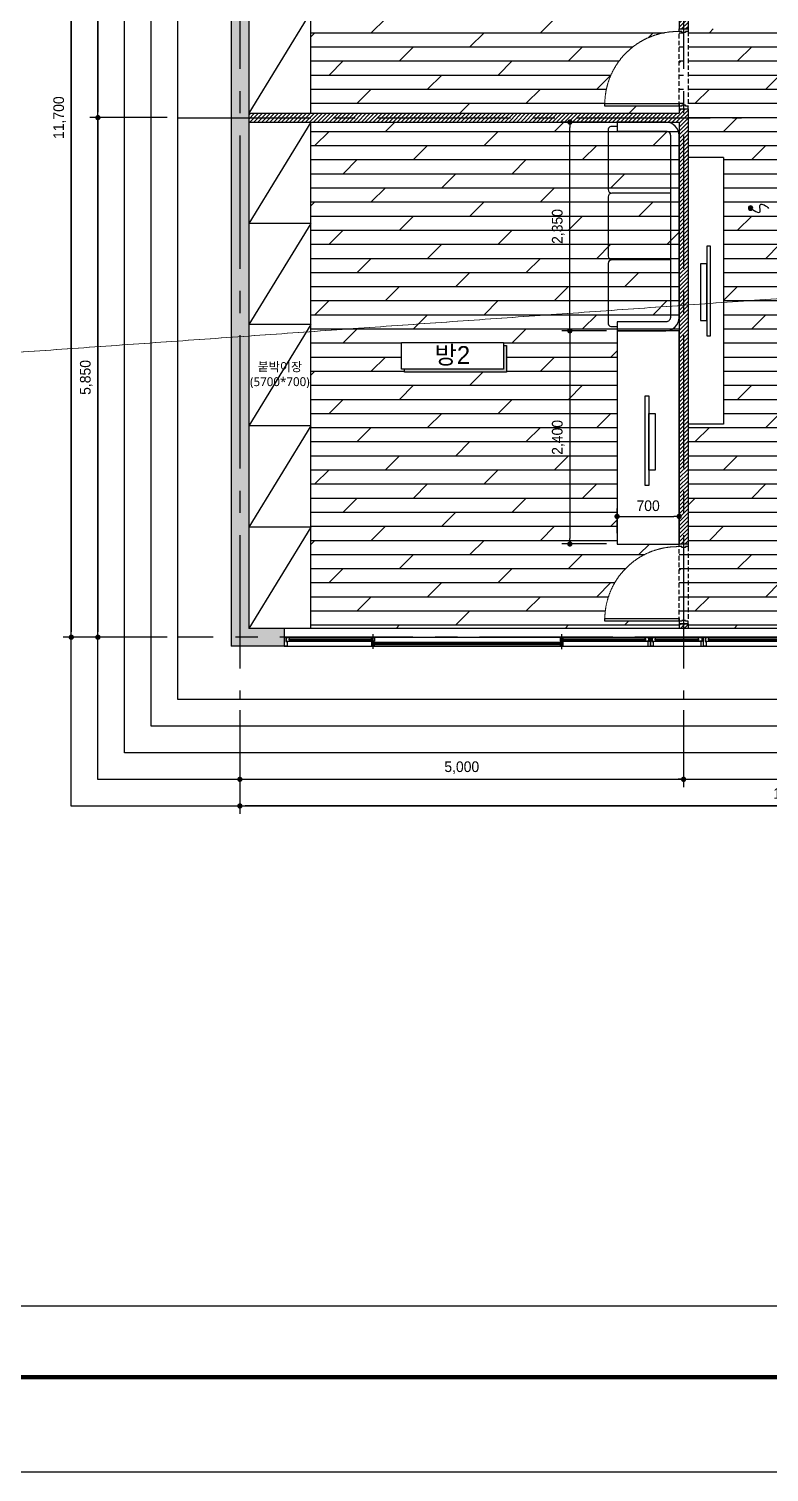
# Model space of a CAD drawing. Header units: millimetres. Extents: x -224448 to 1592092, y -164641 to 319001.
# Drawn here: x 70424 to 78766, y 75662 to 91912 of the extents above; entities that cross this region are included whole.
import ezdxf

# ---------------------------------------------------------------- set-up
doc = ezdxf.new("R2010")
doc.units = ezdxf.units.MM
for name, pattern in [('CEN', [62, 60, -1, 0, -1]), ('CENTER2', [1.125, 0.75, -0.125, 0.125, -0.125]), ('HIDDEN', [9.525, 6.35, -3.175])]:
    doc.linetypes.add(name, pattern=pattern)
doc.layers.get('Defpoints').update_dxf_attribs({"color": 35})
for name, color, linetype in [('ARREA', 1, 'Continuous'), ('DIM', 3, 'Continuous'), ('I-SYM', 4, 'Continuous'), ('I_CON', 2, 'Continuous'), ('I_DOOR', 4, 'Continuous'), ('I_FORMAT', 7, 'Continuous'), ('I_FUR', 6, 'Continuous'), ('I_HAT', 8, 'Continuous'), ('I_TXT', 7, 'Continuous'), ('I_WALL', 3, 'Continuous'), ('I_WIN', 5, 'Continuous')]:
    doc.layers.add(name, color=color, linetype=linetype)
doc.layers.add('I_CEN', color=1, linetype='CEN', lineweight=13)
doc.layers.add('I_DIM', color=1, linetype='Continuous', lineweight=13)
doc.styles.add('HY울릉도', font='')
doc.styles.add('IABU-글꼴스타일', font='')
doc.styles.add('맑은고딕', font='malgun.ttf')
doc.styles.get('HY울릉도').set_extended_font_data('HY울릉도L')
doc.styles.get('IABU-글꼴스타일').set_extended_font_data('HY울릉도L')
doc.dimstyles.new('IABC-100 (SUB)', dxfattribs={"dimscale": 60, "dimtxt": 2, "dimasz": 1, "dimexe": 1.5, "dimexo": 2, "dimgap": 1, "dimtad": 1, "dimdec": 0, "dimdsep": 46, "dimlunit": 6, "dimtxsty": 'IABU-글꼴스타일', "dimblk": '1234_Dot', "dimcen": 1, "dimclrd": 4, "dimclre": 4, "dimclrt": 7, "dimadec": 0, "dimazin": 0, "dimtfac": 1, "dimtdec": 0, "dimtix": 1, "dimtmove": 2, "dimatfit": 3, "dimldrblk": '1234_Dot', "dimfxl": 2, "dimtolj": 1, "dimtzin": 0, "dimarcsym": 0})
pattern_1 = [(0, (-20650, 42020), (0, 158.75), []), (45, (-20650, 42020), (-317.4998, 317.4998), [224.5064, -449.0128])]

# ---------------------------------------------------------------- blocks, each defined once
blk = doc.blocks.new('win11')
at = {"layer": 'I_WIN', "linetype": 'Continuous'}
for p, q in [((-132830, -160207), (-132860, -160207)), ((-132860, -160207), (-132860, -160298)), ((-132830, -160207), (-128765, -160207)), ((-132830, -160255), (-132830, -160207)), ((-131878, -160211), (-129735, -160211)), ((-131878, -160251), (-131878, -160211)), ((-131878, -160211), (-131843, -160211)), ((-131860, -160176), (-131860, -160341)), ((-131843, -160211), (-131843, -160226)), ((-129753, -160226), (-129753, -160211)), ((-129753, -160211), (-129718, -160211)), ((-129735, -160173), (-129735, -160341)), ((-129718, -160211), (-129718, -160251)), ((-128765, -160257), (-128765, -160207)), ((-128765, -160207), (-128735, -160207)), ((-132860, -160298), (-132860, -160307)), ((-132860, -160307), (-128735, -160306)), ((-132860, -160307), (-132843, -160307)), ((-132843, -160307), (-132843, -160258)), ((-132843, -160258), (-132830, -160258)), ((-132840, -160262), (-131860, -160262)), ((-132840, -160302), (-132840, -160262)), ((-132840, -160262), (-132802, -160262)), ((-132840, -160302), (-131860, -160302)), ((-132802, -160302), (-132840, -160302)), ((-132830, -160258), (-132830, -160255)), ((-132802, -160276), (-132807, -160278)), ((-132807, -160278), (-132807, -160285)), ((-132807, -160285), (-132802, -160286)), ((-132805, -160279), (-132805, -160283)), ((-132802, -160262), (-132802, -160276)), ((-132802, -160276), (-132799, -160277)), ((-132802, -160279), (-131860, -160279)), ((-131860, -160283), (-132802, -160283)), ((-132802, -160287), (-132799, -160286)), ((-132802, -160286), (-132802, -160302)), ((-132799, -160277), (-132798, -160278)), ((-132799, -160286), (-132798, -160285)), ((-132798, -160278), (-132798, -160279)), ((-132798, -160285), (-132798, -160283)), ((-131881, -160278), (-131882, -160279)), ((-131881, -160285), (-131882, -160283)), ((-131878, -160276), (-131881, -160277)), ((-131881, -160277), (-131881, -160278)), ((-131881, -160286), (-131881, -160285)), ((-131878, -160287), (-131881, -160286)), ((-131878, -160229), (-129735, -160229)), ((-129735, -160233), (-131878, -160233)), ((-131878, -160251), (-129735, -160251)), ((-131843, -160251), (-131878, -160251)), ((-131843, -160262), (-131878, -160262)), ((-131878, -160262), (-131878, -160276)), ((-131878, -160276), (-131872, -160278)), ((-131872, -160285), (-131878, -160286)), ((-131878, -160286), (-131878, -160302)), ((-131878, -160302), (-131843, -160302)), ((-131872, -160278), (-131872, -160285)), ((-131872, -160279), (-131872, -160283)), ((-131843, -160226), (-131848, -160228)), ((-131848, -160228), (-131848, -160234)), ((-131848, -160233), (-131848, -160229)), ((-131848, -160234), (-131843, -160236)), ((-131843, -160225), (-131840, -160227)), ((-131843, -160237), (-131840, -160235)), ((-131843, -160236), (-131843, -160251)), ((-131843, -160302), (-131843, -160262)), ((-131840, -160227), (-131840, -160228)), ((-131840, -160228), (-131839, -160229)), ((-131840, -160234), (-131839, -160233)), ((-131840, -160235), (-131840, -160234)), ((-129756, -160228), (-129757, -160229)), ((-129756, -160235), (-129757, -160233)), ((-129753, -160225), (-129756, -160227)), ((-129756, -160227), (-129756, -160228)), ((-129756, -160236), (-129756, -160235)), ((-129753, -160237), (-129756, -160236)), ((-129747, -160228), (-129753, -160226)), ((-129753, -160236), (-129747, -160234)), ((-129753, -160251), (-129753, -160236)), ((-129718, -160251), (-129753, -160251)), ((-129753, -160302), (-129753, -160262)), ((-129753, -160262), (-129718, -160262)), ((-129718, -160302), (-129753, -160302)), ((-129753, -160302), (-128735, -160302)), ((-129747, -160234), (-129747, -160228)), ((-129747, -160229), (-129747, -160233)), ((-129735, -160262), (-128735, -160262)), ((-129718, -160276), (-129723, -160278)), ((-129723, -160278), (-129723, -160285)), ((-129723, -160279), (-128788, -160279)), ((-128788, -160283), (-129723, -160283)), ((-129723, -160285), (-129718, -160286)), ((-129718, -160262), (-129718, -160276)), ((-129718, -160276), (-129715, -160277)), ((-129718, -160287), (-129715, -160286)), ((-129718, -160286), (-129718, -160302)), ((-129715, -160277), (-129715, -160278)), ((-129715, -160278), (-129714, -160279)), ((-129715, -160285), (-129714, -160283)), ((-129715, -160286), (-129715, -160285)), ((-128797, -160278), (-128798, -160279)), ((-128797, -160285), (-128798, -160283)), ((-128794, -160276), (-128797, -160277)), ((-128797, -160277), (-128797, -160278)), ((-128797, -160286), (-128797, -160285)), ((-128794, -160287), (-128797, -160286)), ((-128756, -160262), (-128794, -160262)), ((-128794, -160262), (-128794, -160276)), ((-128794, -160276), (-128788, -160278)), ((-128788, -160285), (-128794, -160286)), ((-128794, -160286), (-128794, -160302)), ((-128794, -160302), (-128756, -160302)), ((-128788, -160278), (-128788, -160285)), ((-128753, -160257), (-128765, -160257)), ((-128756, -160302), (-128756, -160262)), ((-128753, -160306), (-128753, -160257)), ((-128735, -160306), (-128753, -160306))]:
    blk.add_line(p, q, dxfattribs=at)
blk = doc.blocks.new('win10')
at = {"layer": 'I_WIN', "linetype": 'Continuous'}
for p, q in [((-128735, -160207), (-128735, -160297)), ((-128705, -160207), (-128735, -160207)), ((-128735, -160207), (-128735, -160298)), ((-128705, -160255), (-128705, -160207)), ((-128165, -160257), (-128165, -160207)), ((-128165, -160207), (-128135, -160207)), ((-128135, -160207), (-128135, -160297)), ((-128735, -160297), (-128735, -160306)), ((-128735, -160298), (-128735, -160307)), ((-128735, -160307), (-128718, -160307)), ((-128718, -160307), (-128718, -160258)), ((-128718, -160258), (-128705, -160258)), ((-128715, -160302), (-128715, -160262)), ((-128715, -160262), (-128677, -160262)), ((-128715, -160262), (-128156, -160262)), ((-128715, -160302), (-128715, -160262)), ((-128715, -160262), (-128677, -160262)), ((-128677, -160302), (-128715, -160302)), ((-128715, -160302), (-128156, -160302)), ((-128677, -160302), (-128715, -160302)), ((-128705, -160258), (-128705, -160255)), ((-128677, -160276), (-128682, -160278)), ((-128677, -160276), (-128682, -160278)), ((-128682, -160278), (-128682, -160285)), ((-128682, -160278), (-128682, -160285)), ((-128682, -160285), (-128677, -160286)), ((-128682, -160285), (-128677, -160286)), ((-128680, -160279), (-128680, -160283)), ((-128680, -160279), (-128680, -160283)), ((-128677, -160262), (-128677, -160276)), ((-128677, -160262), (-128677, -160276)), ((-128677, -160276), (-128674, -160277)), ((-128677, -160276), (-128674, -160277)), ((-128677, -160279), (-128188, -160279)), ((-128188, -160283), (-128677, -160283)), ((-128677, -160287), (-128674, -160286)), ((-128677, -160286), (-128677, -160302)), ((-128677, -160287), (-128674, -160286)), ((-128677, -160286), (-128677, -160302)), ((-128674, -160277), (-128673, -160278)), ((-128674, -160277), (-128673, -160278)), ((-128674, -160286), (-128673, -160285)), ((-128674, -160286), (-128673, -160285)), ((-128673, -160278), (-128673, -160279)), ((-128673, -160278), (-128673, -160279)), ((-128673, -160285), (-128673, -160283)), ((-128673, -160285), (-128673, -160283)), ((-128197, -160278), (-128198, -160279)), ((-128197, -160285), (-128198, -160283)), ((-128194, -160276), (-128197, -160277)), ((-128197, -160277), (-128197, -160278)), ((-128197, -160286), (-128197, -160285)), ((-128194, -160287), (-128197, -160286)), ((-128156, -160262), (-128194, -160262)), ((-128194, -160262), (-128194, -160276)), ((-128194, -160276), (-128188, -160278)), ((-128188, -160285), (-128194, -160286)), ((-128194, -160286), (-128194, -160302)), ((-128194, -160302), (-128156, -160302)), ((-128188, -160278), (-128188, -160285)), ((-128153, -160257), (-128165, -160257)), ((-128156, -160302), (-128156, -160262)), ((-128153, -160306), (-128153, -160257)), ((-128135, -160306), (-128153, -160306)), ((-128135, -160297), (-128135, -160306))]:
    blk.add_line(p, q, dxfattribs=at)
blk.add_lwpolyline([(-128735, -160207), (-128135, -160207), (-128135, -160306), (-128735, -160306)], close=True, dxfattribs=at)
blk = doc.blocks.new('klsdfa')
at = {"layer": 'I_CEN'}
blk.add_arc((2937606, -1355168), 820, 90.7053, 181.3042, dxfattribs=at)
at = {"layer": 'I_DOOR'}
for points in [[(2937596, -1354347), (2937596, -1355187), (2937626, -1355187), (2937626, -1354347)], [(2936756, -1355187), (2936756, -1355287), (2936786, -1355287), (2936786, -1355257), (2936796, -1355257), (2936796, -1355217), (2936786, -1355217), (2936786, -1355187), (2936756, -1355187)], [(2937656, -1355187), (2937656, -1355287), (2937626, -1355287), (2937626, -1355257), (2937616, -1355257), (2937616, -1355217), (2937626, -1355217), (2937626, -1355187), (2937656, -1355187)]]:
    blk.add_lwpolyline(points, close=True, dxfattribs=at)
at = {"layer": 'I_FUR', "color": 8, "linetype": 'HIDDEN', "ltscale": 8}
for p, q in [((2937626, -1355187), (2936786, -1355187)), ((2936786, -1355287), (2937626, -1355287))]:
    blk.add_line(p, q, dxfattribs=at)
blk = doc.blocks.new('J21')
at = {"layer": 'I_FUR', "color": 6, "linetype": 'Continuous'}
for p, q in [((174460, 350), (173800, 350)), ((174460, -400), (173800, -400))]:
    blk.add_line(p, q, dxfattribs=at)
blk.add_lwpolyline([(173800, -400, 0.414214), (173760, -440), (173760, -1120, 0.414214), (173790, -1150), (173860, -1150), (173860, -1200), (174410, -1200, 0.414214), (174560, -1050), (174560, 1000, 0.414214), (174410, 1150), (173860, 1150), (173860, 1100), (173790, 1100, 0.414214), (173760, 1070), (173760, 390, 0.414214), (173800, 350, 0.414214), (173760, 310), (173760, -360, 0.414214)], format="xyb", close=True, dxfattribs=at)
blk.add_lwpolyline([(173860, 1100), (173860, 1050), (174410, 1050, -0.414214), (174460, 1000), (174460, -1050, -0.414214), (174410, -1100), (173860, -1100), (173860, -1150)], format="xyb", dxfattribs=at)
blk = doc.blocks.new('1234_Dot')
at = {"color": 0, "linetype": 'ByBlock', "lineweight": -2}
blk.add_line((-0.5, 0), (-1, 0), dxfattribs=at)
at = {"color": 0, "linetype": 'ByBlock', "const_width": 0.5}
blk.add_lwpolyline([(-0.25, 0, 1), (0.25, 0, 1)], format="xyb", close=True, dxfattribs=at)
blk = doc.blocks.new('*D160')
at = {"layer": 'Defpoints', "color": 0, "ltscale": 50, "transparency": 16777216}
for p in [(77052, 88512), (76520, 86112), (77052, 86112)]:
    blk.add_point(p, dxfattribs=at)
at = {"layer": 'DIM', "color": 4, "lineweight": -2, "ltscale": 50, "transparency": 16777216}
for p, q in [((76932, 88512), (76430, 88512)), ((76520, 88452), (76520, 86172)), ((76932, 86112), (76430, 86112))]:
    blk.add_line(p, q, dxfattribs=at)
at = {"layer": 'DIM', "color": 4, "lineweight": -2, "ltscale": 50, "transparency": 16777216, "xscale": 60, "yscale": 60, "zscale": 60}
for p, rotation in [((76520, 88512), 90), ((76520, 86112), 270)]:
    blk.add_blockref('1234_Dot', p, dxfattribs=dict(at, rotation=rotation))
at = {"layer": 'DIM', "color": 7, "ltscale": 50, "transparency": 16777216, "insert": (76389, 87312), "char_height": 120, "attachment_point": 5, "rotation": 90, "style": 'IABU-글꼴스타일'}
blk.add_mtext('\\A1;2,400', dxfattribs=at)
blk = doc.blocks.new('*D161')
at = {"layer": 'Defpoints', "color": 0, "ltscale": 50, "transparency": 16777216}
for p in [(76520, 90862), (77052, 90862), (77052, 88512)]:
    blk.add_point(p, dxfattribs=at)
at = {"layer": 'DIM', "color": 4, "lineweight": -2, "ltscale": 50, "transparency": 16777216}
for p, q in [((76932, 90862), (76430, 90862)), ((76520, 88572), (76520, 90802)), ((76932, 88512), (76430, 88512))]:
    blk.add_line(p, q, dxfattribs=at)
at = {"layer": 'DIM', "color": 4, "lineweight": -2, "ltscale": 50, "transparency": 16777216, "xscale": 60, "yscale": 60, "zscale": 60}
for p, rotation in [((76520, 90862), 90), ((76520, 88512), 270)]:
    blk.add_blockref('1234_Dot', p, dxfattribs=dict(at, rotation=rotation))
at = {"layer": 'DIM', "color": 7, "ltscale": 50, "transparency": 16777216, "insert": (76389, 89687), "char_height": 120, "attachment_point": 5, "rotation": 90, "style": 'IABU-글꼴스타일'}
blk.add_mtext('\\A1;2,350', dxfattribs=at)
blk = doc.blocks.new('*D162')
at = {"layer": 'Defpoints', "color": 0, "ltscale": 50, "transparency": 16777216}
for p in [(77752, 86422), (77052, 86112), (77752, 86112)]:
    blk.add_point(p, dxfattribs=at)
at = {"layer": 'DIM', "color": 4, "lineweight": -2, "ltscale": 50, "transparency": 16777216}
for p, q in [((77052, 86232), (77052, 86512)), ((77752, 86232), (77752, 86512)), ((77112, 86422), (77692, 86422))]:
    blk.add_line(p, q, dxfattribs=at)
at = {"layer": 'DIM', "color": 4, "lineweight": -2, "ltscale": 50, "transparency": 16777216, "xscale": 60, "yscale": 60, "zscale": 60, "rotation": 180}
blk.add_blockref('1234_Dot', (77052, 86422), dxfattribs=at)
at = {"layer": 'DIM', "color": 4, "lineweight": -2, "ltscale": 50, "transparency": 16777216, "xscale": 60, "yscale": 60, "zscale": 60}
blk.add_blockref('1234_Dot', (77752, 86422), dxfattribs=at)
at = {"layer": 'DIM', "color": 7, "ltscale": 50, "transparency": 16777216, "insert": (77402, 86542), "char_height": 120, "attachment_point": 5, "style": 'IABU-글꼴스타일'}
blk.add_mtext('\\A1;700', dxfattribs=at)
blk = doc.blocks.new('마감지시')
at = {"layer": 'I-SYM'}
blk.add_hatch(color=256, dxfattribs=at).paths.add_polyline_path([(100285, -105169, 1), (100395, -105169, 1)])
blk.add_circle((100340, -105169), 55.1, dxfattribs=at)
blk.add_open_spline([(100340, -105169), (100472, -105076), (100636, -104989), (100521, -105343), (100750, -105224), (100793, -105160)], degree=3, knots=[104.407257, 104.407257, 104.407257, 104.407257, 483.492448, 667.725925, 958.402292, 958.402292, 958.402292, 958.402292], dxfattribs=at)
blk = doc.blocks.new('*D180')
at = {"layer": 'Defpoints', "color": 0, "ltscale": 50, "transparency": 16777216}
for p in [(72102, 96762), (71202, 90912), (72102, 90912)]:
    blk.add_point(p, dxfattribs=at)
at = {"layer": 'DIM', "color": 4, "lineweight": -2, "ltscale": 50, "transparency": 16777216}
for p, q in [((71982, 96762), (71112, 96762)), ((71202, 96702), (71202, 90972)), ((71982, 90912), (71112, 90912))]:
    blk.add_line(p, q, dxfattribs=at)
at = {"layer": 'DIM', "color": 4, "lineweight": -2, "ltscale": 50, "transparency": 16777216, "xscale": 60, "yscale": 60, "zscale": 60}
for p, rotation in [((71202, 96762), 90), ((71202, 90912), 270)]:
    blk.add_blockref('1234_Dot', p, dxfattribs=dict(at, rotation=rotation))
at = {"layer": 'DIM', "color": 7, "ltscale": 50, "transparency": 16777216, "insert": (71071, 93837), "char_height": 120, "attachment_point": 5, "rotation": 90, "style": 'IABU-글꼴스타일'}
blk.add_mtext('\\A1;5,850', dxfattribs=at)
blk = doc.blocks.new('*D181')
at = {"layer": 'Defpoints', "color": 0, "ltscale": 50, "transparency": 16777216}
for p in [(72102, 90912), (71202, 85062), (72102, 85062)]:
    blk.add_point(p, dxfattribs=at)
at = {"layer": 'DIM', "color": 4, "lineweight": -2, "ltscale": 50, "transparency": 16777216}
for p, q in [((71982, 90912), (71112, 90912)), ((71202, 90852), (71202, 85122)), ((71982, 85062), (71112, 85062))]:
    blk.add_line(p, q, dxfattribs=at)
at = {"layer": 'DIM', "color": 4, "lineweight": -2, "ltscale": 50, "transparency": 16777216, "xscale": 60, "yscale": 60, "zscale": 60}
for p, rotation in [((71202, 90912), 90), ((71202, 85062), 270)]:
    blk.add_blockref('1234_Dot', p, dxfattribs=dict(at, rotation=rotation))
at = {"layer": 'DIM', "color": 7, "ltscale": 50, "transparency": 16777216, "insert": (71071, 87987), "char_height": 120, "attachment_point": 5, "rotation": 90, "style": 'IABU-글꼴스타일'}
blk.add_mtext('\\A1;5,850', dxfattribs=at)
blk = doc.blocks.new('*D182')
at = {"layer": 'Defpoints', "color": 0, "ltscale": 50, "transparency": 16777216}
for p in [(72102, 96762), (70902, 85062), (72102, 85062)]:
    blk.add_point(p, dxfattribs=at)
at = {"layer": 'DIM', "color": 4, "lineweight": -2, "ltscale": 50, "transparency": 16777216}
for p, q in [((71982, 96762), (70812, 96762)), ((70902, 96702), (70902, 85122)), ((71982, 85062), (70812, 85062))]:
    blk.add_line(p, q, dxfattribs=at)
at = {"layer": 'DIM', "color": 4, "lineweight": -2, "ltscale": 50, "transparency": 16777216, "xscale": 60, "yscale": 60, "zscale": 60}
for p, rotation in [((70902, 96762), 90), ((70902, 85062), 270)]:
    blk.add_blockref('1234_Dot', p, dxfattribs=dict(at, rotation=rotation))
at = {"layer": 'DIM', "color": 7, "ltscale": 50, "transparency": 16777216, "insert": (70771, 90912), "char_height": 120, "attachment_point": 5, "rotation": 90, "style": 'IABU-글꼴스타일'}
blk.add_mtext('\\A1;11,700', dxfattribs=at)
blk = doc.blocks.new('*D183')
at = {"layer": 'Defpoints', "color": 0, "ltscale": 50, "transparency": 16777216}
for p in [(72802, 84362), (77802, 84362), (77802, 83462)]:
    blk.add_point(p, dxfattribs=at)
at = {"layer": 'DIM', "color": 4, "lineweight": -2, "ltscale": 50, "transparency": 16777216}
for p, q in [((72802, 84242), (72802, 83372)), ((77802, 84242), (77802, 83372)), ((72862, 83462), (77742, 83462))]:
    blk.add_line(p, q, dxfattribs=at)
at = {"layer": 'DIM', "color": 4, "lineweight": -2, "ltscale": 50, "transparency": 16777216, "xscale": 60, "yscale": 60, "zscale": 60, "rotation": 180}
blk.add_blockref('1234_Dot', (72802, 83462), dxfattribs=at)
at = {"layer": 'DIM', "color": 4, "lineweight": -2, "ltscale": 50, "transparency": 16777216, "xscale": 60, "yscale": 60, "zscale": 60}
blk.add_blockref('1234_Dot', (77802, 83462), dxfattribs=at)
at = {"layer": 'DIM', "color": 7, "ltscale": 50, "transparency": 16777216, "insert": (75302, 83593), "char_height": 120, "attachment_point": 5, "style": 'IABU-글꼴스타일'}
blk.add_mtext('\\A1;5,000', dxfattribs=at)
blk = doc.blocks.new('*D184')
at = {"layer": 'Defpoints', "color": 0, "ltscale": 50, "transparency": 16777216}
for p in [(77802, 84362), (82702, 84362), (82702, 83462)]:
    blk.add_point(p, dxfattribs=at)
at = {"layer": 'DIM', "color": 4, "lineweight": -2, "ltscale": 50, "transparency": 16777216}
for p, q in [((77802, 84242), (77802, 83372)), ((82702, 84242), (82702, 83372)), ((77862, 83462), (82642, 83462))]:
    blk.add_line(p, q, dxfattribs=at)
at = {"layer": 'DIM', "color": 4, "lineweight": -2, "ltscale": 50, "transparency": 16777216, "xscale": 60, "yscale": 60, "zscale": 60, "rotation": 180}
blk.add_blockref('1234_Dot', (77802, 83462), dxfattribs=at)
at = {"layer": 'DIM', "color": 4, "lineweight": -2, "ltscale": 50, "transparency": 16777216, "xscale": 60, "yscale": 60, "zscale": 60}
blk.add_blockref('1234_Dot', (82702, 83462), dxfattribs=at)
at = {"layer": 'DIM', "color": 7, "ltscale": 50, "transparency": 16777216, "insert": (80252, 83593), "char_height": 120, "attachment_point": 5, "style": 'IABU-글꼴스타일'}
blk.add_mtext('\\A1;4,900', dxfattribs=at)
blk = doc.blocks.new('*D186')
at = {"layer": 'Defpoints', "color": 0, "ltscale": 50, "transparency": 16777216}
for p in [(72802, 84362), (85302, 84362), (72802, 83162)]:
    blk.add_point(p, dxfattribs=at)
at = {"layer": 'DIM', "color": 4, "lineweight": -2, "ltscale": 50, "transparency": 16777216}
for p, q in [((72802, 84242), (72802, 83072)), ((85302, 84242), (85302, 83072)), ((85242, 83162), (72862, 83162))]:
    blk.add_line(p, q, dxfattribs=at)
at = {"layer": 'DIM', "color": 4, "lineweight": -2, "ltscale": 50, "transparency": 16777216, "xscale": 60, "yscale": 60, "zscale": 60, "rotation": 180}
blk.add_blockref('1234_Dot', (72802, 83162), dxfattribs=at)
at = {"layer": 'DIM', "color": 4, "lineweight": -2, "ltscale": 50, "transparency": 16777216, "xscale": 60, "yscale": 60, "zscale": 60}
blk.add_blockref('1234_Dot', (85302, 83162), dxfattribs=at)
at = {"layer": 'DIM', "color": 7, "ltscale": 50, "transparency": 16777216, "insert": (79052, 83293), "char_height": 120, "attachment_point": 5, "style": 'IABU-글꼴스타일'}
blk.add_mtext('\\A1;12,500', dxfattribs=at)
blk = doc.blocks.new('FR1')
at = {"layer": 'Defpoints'}
blk.add_lwpolyline([(89059, 47504), (131059, 47504), (131059, 17804), (89059, 17804)], close=True, dxfattribs=at)
at = {"layer": 'I_FORMAT'}
blk.add_line((126044, 19673), (90159, 19673), dxfattribs=at)
at = {"layer": 'I_FORMAT', "const_width": 50.2}
blk.add_lwpolyline([(126044, 18873), (90159, 18873), (90159, 46435), (126044, 46435)], dxfattribs=at)

msp = doc.modelspace()

# ---------------------------------------------------------------- hatches: boundary and pattern name
at = {"layer": 'I_HAT'}
h = msp.add_hatch(color=256, dxfattribs=at)
h.dxf.hatch_style = 1
h.paths.add_polyline_path([(73302.484, 96861.633), (72702.484, 96861.633), (72702.484, 96661.633), (72711.564, 96661.633), (72802.484, 96661.633), (72902.484, 96661.633), (73302.484, 96661.633)])
h.paths.add_polyline_path([(72902.484, 95761.633), (72702.484, 95761.633), (72702.484, 84961.633), (73302.484, 84961.633), (73302.484, 85161.633), (72902.484, 85161.633), (72902.484, 88311.633), (72902.484, 90311.633), (72902.484, 94511.633)])
h.paths.add_polyline_path([(82977.484, 85161.633), (82752.484, 85161.633), (82752.484, 85511.633), (82652.484, 85511.633), (82652.484, 85161.633), (82152.484, 85161.633), (82152.484, 84961.633), (82977.484, 84961.633)])
h.paths.add_polyline_path([(85402.484, 90861.633), (85202.484, 90861.633), (85202.484, 85161.633), (84977.484, 85161.633), (84977.484, 84961.633), (85402.484, 84961.633)])
h.paths.add_polyline_path([(85402.484, 94263.236), (85202.484, 94263.236), (85202.484, 91811.633), (85202.484, 91461.633), (85402.484, 91461.633)])
h.paths.add_polyline_path([(85402.484, 96661.633), (85402.484, 96861.633), (84802.484, 96861.633), (84802.484, 96661.633), (85202.484, 96661.633), (85202.484, 94611.633), (85202.484, 94263.236), (85402.484, 94263.236)])
h = msp.add_hatch(dxfattribs=at)
h.set_pattern_fill('ANSI31', color=256, scale=10)
h.set_pattern_definition([(45, (-20650, 42020), (-22.45064, 22.45064), [])])
h.paths.add_polyline_path([(85202.484, 92011.633), (82752.484, 92011.633), (82752.484, 92061.633), (82652.484, 92061.633), (82652.484, 87261.633), (81352.484, 87261.633), (81352.484, 86811.633), (81452.484, 86811.633), (81452.484, 87161.633), (82652.484, 87161.633), (82652.484, 86411.633), (82752.484, 86411.633), (82752.484, 90311.633), (84252.484, 90311.633), (84252.484, 90411.633), (82752.484, 90411.633), (82752.484, 91911.633), (85202.484, 91911.633)])
h.paths.add_polyline_path([(82752.484, 94411.633), (84402.484, 94411.633), (84402.484, 94511.633), (82752.484, 94511.633), (82752.484, 95711.633), (82652.484, 95711.633), (82652.484, 94411.633), (82652.484, 92961.633), (82752.484, 92961.633)])
h.paths.add_polyline_path([(85202.484, 94511.633), (85002.484, 94511.633), (85002.484, 94502.554), (85002.484, 94411.633), (85202.484, 94411.633)])
h.paths.add_polyline_path([(81452.484, 85511.633), (81352.484, 85511.633), (81352.484, 85161.633), (81452.484, 85161.633)])
h.paths.add_polyline_path([(77852.484, 91011.633), (77752.484, 91011.633), (77752.484, 90961.633), (72902.484, 90961.633), (72902.484, 90861.633), (77752.484, 90861.633), (77752.484, 86111.633), (77852.484, 86111.633)])
h.paths.add_polyline_path([(77852.484, 85211.633), (77752.484, 85211.633), (77752.484, 85161.633), (77852.484, 85161.633)])
h.paths.add_polyline_path([(77852.484, 96661.633), (77752.484, 96661.633), (77752.484, 91911.633), (77852.484, 91911.633)])
h = msp.add_hatch(dxfattribs=at)
h.set_pattern_fill('DOLMIT', color=256, scale=25, double=1)
h.set_pattern_definition(pattern_1)
h.paths.add_polyline_path([(77052.484, 96661.633), (73602.484, 96661.633), (73602.484, 90961.633), (77752.484, 90961.633), (77752.484, 91011.633), (77802.484, 91011.633), (77802.484, 91911.633), (77752.484, 91911.633), (77752.484, 91961.633), (77052.484, 91961.633)])
h.paths.add_polyline_path([(75771.278, 93948.204), (75771.278, 93914.454), (75805.028, 93914.454), (75805.028, 93614.454), (74655.145, 93614.454), (74655.145, 93648.204), (74621.395, 93648.204), (74621.395, 93948.204)], flags=16)
edge = h.paths.add_edge_path(flags=16)
edge.add_ellipse((73904.164, 95010.65), major_axis=(0, 218.639), ratio=0.828235258, start_angle=229.2523999, end_angle=313.5570505)
edge.add_ellipse((73999.234, 94931.316), major_axis=(0, 94.366), ratio=0.602409685, start_angle=227.8077578, end_angle=295.3809152, ccw=False)
edge = h.paths.add_edge_path(flags=16)
edge.add_ellipse((73889.67, 95006.267), major_axis=(-116.21, 0), ratio=0.863568078, start_angle=10.7968619, end_angle=344.8781895, ccw=False)
edge.add_line((73875.621, 94905.972), (73875.621, 94907.022))
edge.add_ellipse((73889.67, 95006.267), major_axis=(-116.21, 0), ratio=0.863568078, start_angle=10.7968619, end_angle=344.8781895, ccw=False)
edge.add_arc((73759.727, 94983.981), 16.17, 24.7024572, 61.6545292)
edge.add_ellipse((73776.606, 95010.058), major_axis=(-16.933, 0), ratio=0.83333327, start_angle=-61.8883399, end_angle=57.0824966, ccw=False)
edge.add_arc((73762.051, 95037.276), 16.17, 293.9975042, 342.6239699)
edge.add_ellipse((73889.67, 95006.267), major_axis=(-116.21, 0), ratio=0.863568078, start_angle=10.7968619, end_angle=344.8781895, ccw=False)
edge.add_line((73875.621, 95106.615), (73875.621, 95144.307))
edge.add_line((73875.621, 95144.307), (73860.529, 95171.279))
edge.add_line((73860.529, 95171.279), (73818.32, 95263.478))
edge.add_line((73818.32, 95263.478), (73812.143, 95272.75))
edge.add_line((73812.143, 95272.75), (73804.936, 95274.81))
edge.add_line((73804.936, 95274.81), (73796.186, 95269.659))
edge.add_line((73796.186, 95269.659), (73757.065, 95251.117))
edge.add_line((73757.065, 95251.117), (73709.38, 95234.116))
edge.add_line((73709.38, 95234.116), (73667.171, 95222.784))
edge.add_line((73667.171, 95222.784), (73658.935, 95208.361))
edge.add_line((73658.935, 95208.361), (73643.492, 95190.849))
edge.add_line((73643.492, 95190.849), (73623.588, 95175.911))
edge.add_line((73623.588, 95175.911), (73606.366, 95173.561))
edge.add_line((73606.366, 95173.561), (73604.523, 95187.395))
edge.add_line((73604.523, 95187.395), (73607.974, 95190.849))
edge.add_line((73607.974, 95190.849), (73604.886, 95184.668))
edge.add_line((73604.886, 95184.668), (73605.915, 95176.942))
edge.add_line((73605.915, 95176.942), (73608.489, 95173.851))
edge.add_line((73608.489, 95173.851), (73619.814, 95175.396))
edge.add_line((73619.814, 95175.396), (73629.079, 95180.032))
edge.add_line((73629.079, 95180.032), (73643.492, 95190.849))
edge.add_line((73643.492, 95190.849), (73658.935, 95208.361))
edge.add_line((73658.935, 95208.361), (73667.171, 95222.784))
edge.add_line((73667.171, 95222.784), (73709.38, 95234.116))
edge.add_line((73709.38, 95234.116), (73757.065, 95251.117))
edge.add_line((73757.065, 95251.117), (73796.186, 95269.659))
edge.add_line((73796.186, 95269.659), (73809.127, 95277.277))
edge.add_line((73809.127, 95277.277), (73818.32, 95263.478))
edge.add_line((73818.32, 95263.478), (73860.529, 95171.279))
edge.add_line((73860.529, 95171.279), (73875.621, 95144.307))
edge.add_line((73875.621, 95144.307), (73875.621, 95105.51))
h.paths.add_polyline_path([(77752.484, 91881.633), (77752.484, 91041.633), (76912.484, 91041.633), (76912.484, 91071.633), (76913.566, 91071.633, -0.417278727)], flags=16)
h.paths.add_polyline_path([(74967.953, 93579.627), (75436.461, 93579.627), (75436.461, 94017.196), (74967.953, 94017.196)], flags=24)
h.paths.add_polyline_path([(73007.892, 96195.165), (73907.943, 96195.165), (73907.943, 96374.66), (73007.892, 96374.66)], flags=9)
h = msp.add_hatch(dxfattribs=at)
h.set_pattern_fill('DOLMIT', color=256, scale=25, double=1)
h.set_pattern_definition(pattern_1)
h.paths.add_polyline_path([(82652.484, 92061.633), (82652.484, 92091.633), (82652.484, 92931.633), (82652.484, 92961.633), (82652.484, 94411.633), (82652.484, 95711.633), (82652.484, 95741.633), (82652.484, 96581.633), (82652.484, 96611.633), (82652.484, 96661.633), (81752.484, 96661.633), (81752.484, 96061.633), (78452.484, 96061.633), (78452.484, 92911.633), (78582.484, 92911.633), (78217.484, 92411.633), (78582.484, 91911.633), (77852.484, 91911.633), (77852.484, 91911.633), (77852.484, 91881.633), (77852.484, 91041.633), (77852.484, 91011.633), (77852.484, 90461.633), (78252.484, 90461.633), (78252.484, 87461.633), (77852.484, 87461.633), (77852.484, 86111.633), (77802.484, 86111.633), (77802.484, 85211.633), (77852.484, 85211.633), (77852.484, 85161.633), (81352.484, 85161.633), (81352.484, 85511.633), (81402.484, 85511.633), (81402.484, 86771.633), (81382.484, 86771.633), (81352.484, 86781.633), (81352.484, 86741.633), (81352.484, 85911.633, -0.400805726), (80483.404, 86741.633), (80482.484, 86741.633), (80482.484, 86781.633), (81352.484, 86781.633), (81352.484, 86811.633), (81352.484, 87261.633), (82652.484, 87261.633), (82647.723, 87659.484, -0.414213562), (82617.723, 87629.484, -0.011372777), (82452.212, 87625.795, -0.501183238), (82433.043, 87651.475, 0.206064802), (82400.413, 87791.401, -0.053018416), (82407.584, 87780.933, -0.193601029), (82432.298, 87647.565, 0.44025486), (82452.208, 87625.795, 0.001313032), (82471.324, 87625.837), (82402.991, 87626.03, -0.005889614), (81874.674, 87622.566, -0.39600845), (81844.214, 87650.128, -0.054129818), (81846.169, 87782.633, -0.315661232), (81865.705, 87811.005, -0.486017209), (81826.493, 87837.238, -0.041026902), (81827.477, 88460.363, -0.419337904), (81857.373, 88490.984, -0.392066987), (81827.451, 88518.692, -0.03949918), (81827.451, 89140.777, -0.391980545), (81857.364, 89168.484), (81857.581, 89171.485, -0.389491404), (81827.522, 89198.751, -0.047656677), (81826.995, 89813.525, -0.472046603), (81856.25, 89849.441, -0.00021923), (81875.379, 89849.54, -0.377360671), (81846.169, 89876.335, -0.054129818), (81844.214, 90008.841, -0.396008451), (81874.674, 90036.403, -0.005889614), (82402.991, 90032.939, -0.015806158), (82617.723, 90029.984, -0.414213562), (82647.723, 89999.984)])
h.paths.add_polyline_path([(81352.484, 86741.633), (80483.404, 86741.633, 0.400805726), (81352.484, 85911.633)], flags=17)
h = msp.add_hatch(dxfattribs=at)
h.set_pattern_fill('DOLMIT', color=256, scale=25, double=1)
h.set_pattern_definition(pattern_1)
h.paths.add_polyline_path([(77752.484, 90861.633), (73602.484, 90861.633), (73602.484, 85161.633), (77752.484, 85161.633), (77752.484, 85211.633), (77802.484, 85211.633), (77802.484, 86111.633), (77752.484, 86111.633), (77052.484, 86111.633), (77052.484, 88511.633), (77752.484, 88511.633)])
h.paths.add_polyline_path([(75771.278, 88379.342), (75771.278, 88345.592), (75805.028, 88345.592), (75805.028, 88045.593), (74655.145, 88045.593), (74655.145, 88079.343), (74621.395, 88079.343), (74621.395, 88379.342)], flags=16)
h.paths.add_polyline_path([(77752.484, 86081.633), (77752.484, 85241.633), (76912.484, 85241.633), (76912.484, 85271.633), (76913.566, 85271.633, -0.417278727)], flags=16)
h.paths.add_polyline_path([(77752.484, 86081.633, 0.417278727), (76913.566, 85271.633), (77752.484, 85271.633)], flags=0)
h.paths.add_polyline_path([(74938.74, 88010.765), (75449.237, 88010.765), (75449.237, 88448.334), (74938.74, 88448.334)], flags=24)
h = msp.add_hatch(color=256, dxfattribs=at)
h.dxf.hatch_style = 1
h.paths.add_polyline_path([(75805.028, 88345.592), (75771.278, 88345.592), (75771.278, 88079.343), (74655.145, 88079.343), (74655.145, 88045.593), (75805.028, 88045.593)])

# ---------------------------------------------------------------- linework, layer by layer
at = {"layer": 'ARREA', "color": 1, "linetype": 'CENTER2', "ltscale": 2000}
for p, q in [((72802.484, 97461.633), (72802.484, 84361.633)), ((77802.484, 97461.633), (77802.484, 84361.633)), ((72102.484, 90911.633), (78452.484, 90911.633)), ((86002.484, 85061.633), (72102.484, 85061.633))]:
    msp.add_line(p, q, dxfattribs=at)
at = {"layer": 'Defpoints'}
for points in [[(70902.484, 98661.633), (87202.484, 98661.633), (87202.484, 83161.633), (70902.484, 83161.633)], [(71202.484, 98361.633), (86902.484, 98361.633), (86902.484, 83461.633), (71202.484, 83461.633)], [(71502.484, 98061.633), (86602.484, 98061.633), (86602.484, 83761.633), (71502.484, 83761.633)], [(71802.484, 97761.633), (86302.484, 97761.633), (86302.484, 84061.633), (71802.484, 84061.633)], [(72102.484, 97461.633), (86002.484, 97461.633), (86002.484, 84361.633), (72102.484, 84361.633)]]:
    msp.add_lwpolyline(points, close=True, dxfattribs=at)
at = {"layer": 'I_CEN'}
msp.add_line((312010, 105361.633), (-107990, 75661.633), dxfattribs=at)
at = {"layer": 'I_CON', "color": 2}
for p, q in [((72702.484, 95761.633), (72702.484, 84961.633)), ((72902.484, 94511.633), (72902.484, 90311.633)), ((72902.484, 90311.633), (72902.484, 88311.633)), ((72902.484, 88311.633), (72902.484, 85161.633)), ((73302.484, 85161.633), (72902.484, 85161.633)), ((73302.484, 85161.633), (73302.484, 84961.633)), ((73302.484, 84961.633), (72702.484, 84961.633))]:
    msp.add_line(p, q, dxfattribs=at)
at = {"layer": 'I_FUR', "color": 6, "linetype": 'Continuous'}
for p, q in [((73602.484, 90961.633), (73602.484, 96661.633)), ((73602.484, 85161.633), (73602.484, 90861.633)), ((78252.484, 90461.633), (77852.484, 90461.633)), ((78252.484, 90461.633), (78252.484, 87461.633)), ((73602.484, 89721.633), (72902.484, 89721.633)), ((73602.484, 88581.633), (72902.484, 88581.633)), ((73602.484, 87441.633), (72902.484, 87441.633)), ((78252.484, 87461.633), (77852.484, 87461.633)), ((73602.484, 86301.633), (72902.484, 86301.633))]:
    msp.add_line(p, q, dxfattribs=at)
msp.add_lwpolyline([(77052.484, 86111.633), (77752.484, 86111.633), (77752.484, 88511.633), (77052.484, 88511.633)], close=True, dxfattribs=at)
at = {"layer": 'I_HAT'}
for p, q in [((73602.484, 92101.633), (72902.484, 90961.633)), ((73602.484, 90861.633), (72902.484, 89721.633)), ((73602.484, 89721.633), (72902.484, 88581.633)), ((73602.484, 88581.633), (72902.484, 87441.633)), ((73602.484, 87441.633), (72902.484, 86301.633)), ((73602.484, 86301.633), (72902.484, 85161.633))]:
    msp.add_line(p, q, dxfattribs=at)
for points in [[(78103.396, 89466.633), (78063.396, 89466.633), (78063.396, 88456.633), (78103.396, 88456.633)], [(78063.396, 89266.633), (77993.396, 89266.633), (77993.396, 88626.633), (78063.396, 88626.633)], [(77370, 87781.633), (77410, 87781.633), (77410, 86771.633), (77370, 86771.633)], [(77410, 87581.633), (77480, 87581.633), (77480, 86941.633), (77410, 86941.633)]]:
    msp.add_lwpolyline(points, close=True, dxfattribs=at)
at = {"layer": 'I_TXT', "color": 142}
msp.add_lwpolyline([(74621.395, 88379.342), (75771.278, 88379.342), (75771.278, 88079.343), (74621.395, 88079.343)], close=True, dxfattribs=at)
msp.add_lwpolyline([(75771.278, 88345.592), (75805.028, 88345.592), (75805.028, 88045.593), (74655.145, 88045.593), (74655.145, 88079.343)], dxfattribs=at)
at = {"layer": 'I_WALL'}
for p, q in [((77752.484, 96661.633), (77752.484, 91911.633)), ((77852.484, 96661.633), (77852.484, 91911.633)), ((77752.484, 91911.633), (77852.484, 91911.633)), ((77752.484, 91011.633), (77852.484, 91011.633)), ((77752.484, 91011.633), (77752.484, 90961.633)), ((77852.484, 91011.633), (77852.484, 86111.633)), ((72902.484, 90961.633), (77752.484, 90961.633)), ((72902.484, 90861.633), (77752.484, 90861.633)), ((77752.484, 90861.633), (77752.484, 86111.633)), ((77852.484, 86111.633), (77752.484, 86111.633)), ((77852.484, 85211.633), (77752.484, 85211.633)), ((77752.484, 85211.633), (77752.484, 85161.633)), ((77852.484, 85211.633), (77852.484, 85161.633))]:
    msp.add_line(p, q, dxfattribs=at)
at = {"layer": 'I_WIN'}
msp.add_lwpolyline([(73302.484, 84961.633), (82152.484, 84961.633), (82152.484, 85161.633), (73302.484, 85161.633)], close=True, dxfattribs=at)

# ---------------------------------------------------------------- block references
at = {"layer": 'I-SYM', "color": 9, "linetype": 'Continuous', "ltscale": 0.5, "xscale": -0.4499995898310166, "yscale": 0.4499995898310166, "zscale": 0.4499995897611674, "rotation": 180}
msp.add_blockref('마감지시', (33403.146, 42567.867), dxfattribs=at)
at = {"layer": 'I_DIM', "xscale": -1, "rotation": 180}
for name, p in [('win11', (206162.8, -75244.922)), ('win10', (206162.8, -75244.922)), ('win11', (210887.8, -75244.922))]:
    msp.add_blockref(name, p, dxfattribs=at)
at = {"layer": 'I_DOOR', "color": 3, "xscale": -1, "rotation": 90}
for p in [(-1277434.156, 3028667.793), (-1277434.156, 3022867.793)]:
    msp.add_blockref('klsdfa', p, dxfattribs=at)
at = {"layer": 'I_HAT'}
for name, p in [('FR1', (-29048.58, 57857.947)), ('J21', (-96807.516, 89711.633))]:
    msp.add_blockref(name, p, dxfattribs=at)

# ---------------------------------------------------------------- texts
at = {"layer": 'I_TXT', "color": 142, "insert": (75196.337, 88229.342), "char_height": 200, "width": 1149.88274, "attachment_point": 5, "style": 'HY울릉도'}
msp.add_mtext('{\\fPretendard Variable Medium|b0|i0|c129|p2;방2}', dxfattribs=at)
at = {"layer": 'I_TXT', "insert": (73252.484, 88011.633), "char_height": 100, "width": 3000, "attachment_point": 5, "style": '맑은고딕'}
msp.add_mtext('붙박이장\\P(5700*700)', dxfattribs=at)

# ---------------------------------------------------------------- dimensions: what is measured, and where the dimension line sits
at = {"layer": 'DIM', "ltscale": 50}
for base, p1, p2, picture, middle in [((70902.484, 85061.633), (72102.484, 96761.633), (72102.484, 85061.633), '*D182', (70771.056, 90911.633)), ((71202.484, 90911.633), (72102.484, 96761.633), (72102.484, 90911.633), '*D180', (71071.056, 93836.633)), ((71202.484, 85061.633), (72102.484, 90911.633), (72102.484, 85061.633), '*D181', (71071.056, 87986.633)), ((76520, 90861.633), (77052.484, 88511.633), (77052.484, 90861.633), '*D161', (76388.571, 89686.633)), ((76520, 86111.633), (77052.484, 88511.633), (77052.484, 86111.633), '*D160', (76388.571, 87311.633))]:
    dim = msp.add_linear_dim(base=base, p1=p1, p2=p2, angle=90, dimstyle='IABC-100 (SUB)', dxfattribs=at)
    dim.commit()
    dim.dimension.update_dxf_attribs({"geometry": picture, "text_midpoint": middle})
for base, p1, p2, picture, middle in [((77752.484, 86421.633), (77052.484, 86111.633), (77752.484, 86111.633), '*D162', (77402.484, 86541.633)), ((77802.484, 83461.633), (72802.484, 84361.633), (77802.484, 84361.633), '*D183', (75302.484, 83593.062)), ((72802.484, 83161.633), (85302.484, 84361.633), (72802.484, 84361.633), '*D186', (79052.484, 83293.062)), ((82702.484, 83461.633), (77802.484, 84361.633), (82702.484, 84361.633), '*D184', (80252.484, 83593.062))]:
    dim = msp.add_linear_dim(base=base, p1=p1, p2=p2, dimstyle='IABC-100 (SUB)', dxfattribs=at)
    dim.commit()
    dim.dimension.update_dxf_attribs({"geometry": picture, "text_midpoint": middle})

doc.saveas('drawing.dxf')
